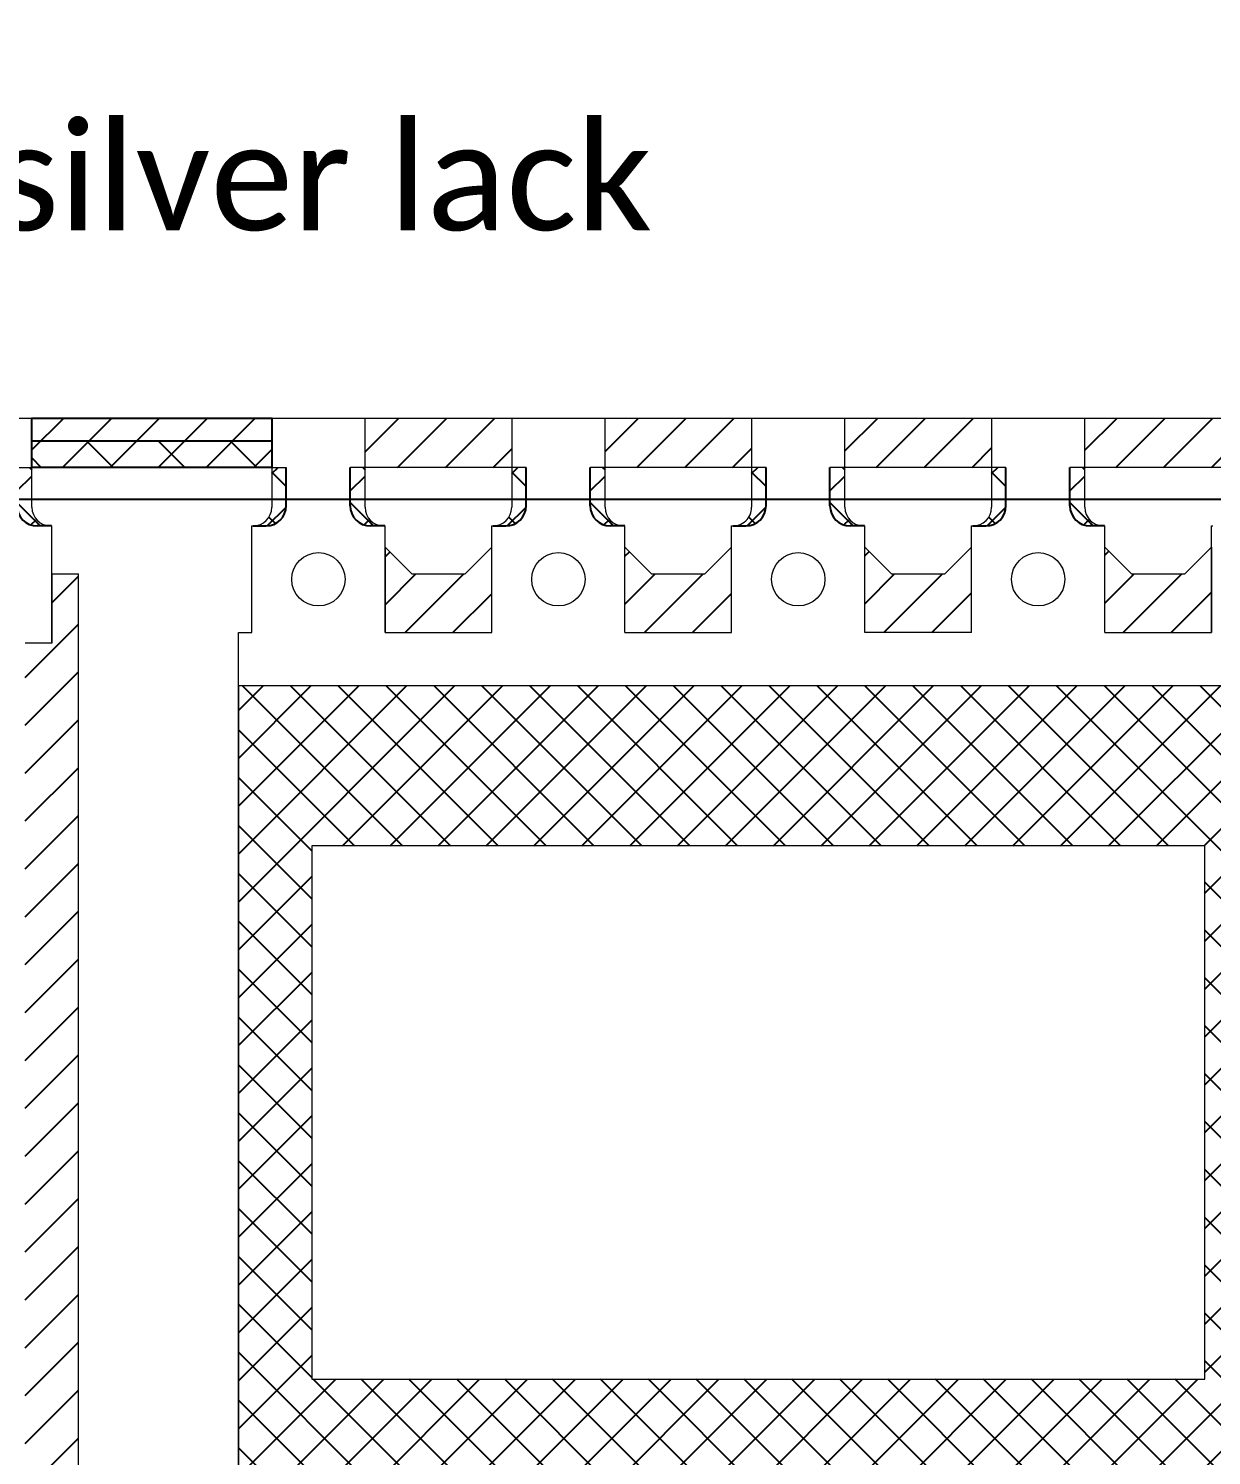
# Model space of a CAD drawing. Extents: x -4.2 to 13.4, y -4.2 to 26.3.
# Drawn here: x 11.636 to 12.745, y 23.797 to 25.135 of the extents above; entities that cross this region are included whole.
import ezdxf

# ---------------------------------------------------------------- set-up
doc = ezdxf.new("R2010")
doc.units = 0
doc.linetypes.add('SLD-Solid', pattern=[0])
doc.layers.add('AM_4', color=3, linetype='Continuous', lineweight=25)
doc.layers.add('LDF', color=7, linetype='SLD-Solid')
doc.layers.add('LF-LINE', color=1, linetype='Continuous')
doc.styles.get("Standard").update_dxf_attribs({"font": 'calibri.ttf'})
doc.dimstyles.new('副本 1 4', dxfattribs={"dimscale": 0.04, "dimtxt": 2.5, "dimasz": 2.5, "dimexe": 1.25, "dimexo": 0.625, "dimtad": 0, "dimdec": 3, "dimlfac": 2, "dimzin": 1, "dimtxsty": 'Standard', "dimcen": 2.5, "dimadec": 0, "dimazin": 0, "dimtfac": 1, "dimtdec": 3, "dimtmove": 0, "dimatfit": 3, "dimfxl": 1, "dimarcsym": 0})

# ---------------------------------------------------------------- blocks, each defined once
blk = doc.blocks.new('A$C153C7E87')
h = blk.add_hatch()
h.set_pattern_fill('ANSI31', color=256, scale=0.002, angle=-89.99999999999999)
h.set_pattern_definition([(315, (0.1790673601738888, -0.5493263256286838), (0.0044901280605346, 0.0044901280605346), [])])
h.paths.add_polyline_path([(0.1891826722986707, -0.562803757308771), (0.1891826722986707, -0.4965537573087744), (0.1799326722986052, -0.4965537573087744), (0.1799326722986052, -0.5428037573087324), (0.1739326722987187, -0.5428037573087324), (0.1739326722987187, -0.562803757308771)])
h.paths.add_polyline_path([(0.1891826722986707, -0.4790537573087619), (0.1891826722986707, -0.4515537573087301), (0.1799326722986052, -0.4515537573087301), (0.1799326722986905, -0.4790537573087619)])
h.paths.add_polyline_path([(0.1891826722986707, -0.4340537573087744), (0.1891826722986707, -0.406553757308771), (0.1799326722986052, -0.406553757308771), (0.1799326722986905, -0.4340537573087744)])
h.paths.add_polyline_path([(0.1891826722986707, -0.3890537573087869), (0.1891826722986707, -0.3615537573087835), (0.1799326722986052, -0.3615537573087835), (0.1799326722986052, -0.3890537573087442)])
h.paths.add_polyline_path([(0.1891826722986707, -0.344053757308771), (0.1891826722986707, -0.3165537573087391), (0.1799326722986905, -0.3165537573087391), (0.1799326722986905, -0.344053757308771)])
h.paths.add_polyline_path([(0.1891826722986707, -0.2990537573087124), (0.1891826722986707, -0.2540537573087391), (0.1799326722986052, -0.2540537573087391), (0.1799326722986052, -0.2990537573087124)])
h.paths.add_polyline_path([(0.1891826722986707, -0.2365537573087124), (0.1891826722986707, -0.2090537573087801), (0.1799326722986052, -0.2090537573087801), (0.1799326722986052, -0.2365537573087124)])
h.paths.add_polyline_path([(0.1891826722986707, -0.1915537573087391), (0.1891826722986707, -0.1640537573087215), (0.1799326722986905, -0.1640537573087215), (0.1799326722986905, -0.1915537573087391)])
h.paths.add_polyline_path([(0.1891826722986707, -0.1465537573087801), (0.1891826722986707, -0.1190537573087482), (0.1799326722986905, -0.1190537573087482), (0.1799326722986905, -0.1465537573087801)])
h.paths.add_polyline_path([(0.1891826722986707, -0.1015537573087215), (0.1891826722986707, -0.0740537573087323), (0.1799326722985768, -0.0740537573087323), (0.1799326722985768, -0.1015537573087215)])
h.paths.add_polyline_path([(0.1891826722986707, -0.0565537573087482), (0.1891826722986707, 0.0021962426912694), (0.1799326722986052, 0.0021962426912694), (0.1799326722986052, -0.0565537573087482)])
h.paths.add_polyline_path([(0.1589326722987039, 0.0231962426912418), (0.1589326722987039, 0.032446242691222), (0.1381826722987114, 0.032446242691222), (0.1381826722987114, 0.0231962426912702)])
h.paths.add_polyline_path([(0.1206826722986705, 0.0231962426912418), (0.1206826722986705, 0.032446242691222), (0.0931826722987239, 0.032446242691222), (0.0931826722986671, 0.0231962426912418)])
h.paths.add_polyline_path([(0.0756826722987398, 0.0231962426912418), (0.0756826722987114, 0.032446242691222), (0.0481826722986796, 0.032446242691222), (0.0481826722986796, 0.0231962426913555)])
h.paths.add_polyline_path([(0.0306826722986386, 0.0231962426912418), (0.0306826722986386, 0.0324462426912504), (0.0031826722987205, 0.0324462426912646), (0.0031826722987205, 0.0231962426912418)])
h.paths.add_polyline_path([(-0.0143173277013205, 0.0231962426912418), (-0.0143173277013205, 0.032446242691222), (-0.0418173277013523, 0.032446242691222), (-0.0418173277013523, 0.0231962426912418)])
h.paths.add_polyline_path([(-0.0593173277012795, 0.0231962426912418), (-0.0593173277012795, 0.0324462426912646), (-0.0868173277013114, 0.0324462426912646), (-0.0868173277013114, 0.0231962426912418)])
h.paths.add_polyline_path([(-0.1043173277013523, 0.0231962426912418), (-0.1043173277013523, 0.0324462426912646), (-0.1318173277013841, 0.0324462426912646), (-0.1318173277013841, 0.0231962426912418)])
h.paths.add_polyline_path([(-0.1493173277013113, 0.0231962426912418), (-0.1493173277013113, 0.0324462426912646), (-0.1768173277013432, 0.0324462426912646), (-0.1768173277013432, 0.0231962426912418)])
h.paths.add_polyline_path([(-0.1943173277013841, 0.0231962426912276), (-0.1943173277013841, 0.0324462426912646), (-0.2218173277013022, 0.0324462426912646), (-0.2218173277013022, 0.0231962426912418)])
h.paths.add_polyline_path([(-0.2393173277013432, 0.0231962426912418), (-0.2393173277013432, 0.0324462426912646), (-0.266817327701375, 0.0324462426912646), (-0.266817327701375, 0.0231962426912418)])
h.paths.add_polyline_path([(-0.2843173277013022, 0.0231962426912418), (-0.2843173277013022, 0.0324462426912646), (-0.311067327701295, 0.0324462426912646), (-0.311067327701295, 0.0231962426912418)])
h.paths.add_polyline_path([(-0.2873173277013166, -0.5980537573087616), (-0.2873173277013166, -0.5888037573087246), (-0.3110673277013802, -0.5888037573087246), (-0.3110673277013802, -0.5980537573087616)])
h.paths.add_polyline_path([(-0.2423173277012722, -0.5980537573087616), (-0.2423173277012722, -0.5888037573087246), (-0.2698173277013041, -0.5888037573087246), (-0.2698173277013041, -0.5980537573087616)])
h.paths.add_polyline_path([(-0.1973173277013984, -0.5980537573087616), (-0.1973173277013984, -0.5888037573087246), (-0.2248173277013166, -0.5888037573087246), (-0.2248173277013166, -0.5980537573087616)])
h.paths.add_polyline_path([(-0.1523173277013257, -0.5980537573087616), (-0.1523173277013257, -0.5888037573087246), (-0.1798173277012722, -0.5888037573087246), (-0.1798173277012722, -0.5980537573087616)])
h.paths.add_polyline_path([(-0.1073173277012813, -0.5980537573087616), (-0.1073173277012813, -0.5888037573087246), (-0.1348173277013984, -0.5888037573087246), (-0.1348173277013984, -0.5980537573087616)])
h.paths.add_polyline_path([(-0.0623173277013223, -0.5980537573087616), (-0.0623173277013223, -0.5888037573087246), (-0.0898173277013257, -0.5888037573087246), (-0.0898173277013257, -0.5980537573087616)])
h.paths.add_polyline_path([(-0.0173173277013348, -0.5980537573087616), (-0.0173173277013348, -0.5888037573087246), (-0.0448173277012813, -0.5888037573087246), (-0.0448173277012813, -0.5980537573087616)])
h.paths.add_polyline_path([(0.0276826722987096, -0.5980537573087616), (0.0276826722987096, -0.5888037573087246), (0.0001826722986777, -0.5888037573087246), (0.0001826722986777, -0.5980537573087616)])
h.paths.add_polyline_path([(0.0726826722986687, -0.5980537573087616), (0.0726826722986687, -0.5888037573087246), (0.0451826722986653, -0.5888037573087246), (0.0451826722986653, -0.5980537573087616)])
h.paths.add_polyline_path([(0.1176826722986561, -0.5980537573087616), (0.1176826722986561, -0.5888037573087246), (0.0901826722987096, -0.5888037573087246), (0.0901826722987096, -0.5980537573087616)])
h.paths.add_polyline_path([(0.158932672298647, -0.5980537573087616), (0.158932672298647, -0.5888037573087246), (0.1351826722986686, -0.5888037573087246), (0.1351826722986686, -0.5980537573087616)])
h = blk.add_hatch()
h.set_pattern_fill('ANSI31', scale=0.002, angle=-89.99999999999999, style=0)
h.set_pattern_definition([(315, (-9.371932650786619, 7.568336213357582), (0.0044901280605346, 0.0044901280605346), [])])
h.paths.add_polyline_path([(0.0119326722986841, -0.0228037573088074), (0.0119326722986841, 0.0021962426911699), (0.0069326722986887, 0.0071962426911654), (0.0069326722986887, -0.0178037573086982, -0.4142135623736279), (0.0019326722986932, -0.0228037573086937)], flags=17)
h.paths.add_polyline_path([(-0.0330673277013602, -0.0228037573086937), (-0.033067327701275, 0.0021962426912836), (-0.0380673277012704, 0.0071962426913501), (-0.0380673277012704, -0.0178037573086272, -0.4142135623730951), (-0.0430673277013511, -0.0228037573086937)])
h.paths.add_polyline_path([(-0.0780673277013477, -0.0228037573086937), (-0.0780673277013477, 0.0021962426912836), (-0.0830673277013148, 0.0071962426913501), (-0.0830673277013148, -0.0178037573086272, -0.4142135623730951), (-0.0880673277013386, -0.0228037573086937)])
h.paths.add_polyline_path([(-0.1230673277013068, -0.0228037573086937), (-0.1230673277013068, 0.0021962426913547), (-0.1280673277013875, 0.0071962426913501), (-0.1280673277013022, -0.0178037573086272, -0.4142135623730951), (-0.1330673277012977, -0.0228037573086937)])
h.paths.add_polyline_path([(-0.1680673277013511, -0.0228037573086937), (-0.1680673277013795, 0.0021962426913547), (-0.1730673277012613, 0.0071962426913501), (-0.1730673277012613, -0.0178037573086272, -0.4142135623730951), (-0.1780673277012568, -0.0228037573086937)])
h.paths.add_polyline_path([(-0.2130673277013386, -0.0228037573086937), (-0.2130673277013386, 0.0021962426912836), (-0.2180673277012204, 0.0071962426913501), (-0.2180673277012488, -0.0178037573086272, -0.4142135623730951), (-0.2230673277013295, -0.0228037573086937)])
h.paths.add_polyline_path([(-0.2580673277012977, -0.0228037573086937), (-0.2580673277012977, 0.0021962426912836), (-0.2630673277012931, 0.0071962426913501), (-0.2630673277012931, -0.0178037573086272, -0.4142135623730951), (-0.2680673277012886, -0.0228037573086937)])
h.paths.add_polyline_path([(-0.2830673277012749, -0.0228037573086937, -0.4142135623730951), (-0.2880673277012704, -0.0178037573086272), (-0.2880673277012704, 0.0071962426913501), (-0.2930673277013511, 0.0021962426912836), (-0.2930673277013511, -0.0228037573086937)])
h.paths.add_polyline_path([(-0.2860673277013177, -0.0478037573087136), (-0.2860673277013177, -0.0378037573087227), (-0.3110673277013802, -0.0378037573087227), (-0.3160673277012904, -0.0428037573086755), (-0.2910673277013984, -0.0428037573087181, -0.4142135623730951)])
h.paths.add_polyline_path([(-0.2860673277013177, -0.0728037573086908), (-0.2860673277013177, -0.0628037573086999, -0.4142135623730939), (-0.2910673277013984, -0.0678037573086954), (-0.3160673277012904, -0.0678037573086954), (-0.3110673277013802, -0.0728037573086908)])
h.paths.add_polyline_path([(-0.2910673277013984, -0.1328037573087073, -0.4142135623730951), (-0.2860673277013177, -0.1378037573087028), (-0.2860673277013177, -0.1278037573087118), (-0.3110673277013802, -0.1278037573087118), (-0.3160673277012904, -0.1328037573087073)])
h.paths.add_polyline_path([(-0.2860673277013177, -0.1628037573087226), (-0.2860673277013177, -0.1528037573087317, -0.4142135623730939), (-0.2910673277013984, -0.1578037573087272), (-0.3160673277012904, -0.1578037573086846), (-0.3110673277013802, -0.1628037573087226)])
h.paths.add_polyline_path([(-0.2860673277013177, -0.2078037573086817), (-0.2860673277013177, -0.1978037573086908, -0.4142135623730951), (-0.2910673277013984, -0.2028037573086863), (-0.3160673277012904, -0.2028037573086863), (-0.3110673277013802, -0.2078037573086817)])
h.paths.add_polyline_path([(-0.2910673277013984, -0.2678037573086982, -0.4142135623730951), (-0.2860673277013177, -0.2728037573086937), (-0.2860673277013177, -0.2628037573087028), (-0.3110673277013802, -0.2628037573087028), (-0.3160673277012904, -0.2678037573086982)])
h.paths.add_polyline_path([(-0.2510673277012358, -0.3378037573086772), (-0.2510673277012358, -0.3228037573086908), (-0.2510673277012358, -0.2928037573086755), (-0.2610673277013404, -0.2928037573086755), (-0.2610673277013404, -0.3003037573087255), (-0.2860673277013177, -0.3003037573087255), (-0.2860673277013177, -0.2878037573087226, -0.4142135623730951), (-0.2910673277013984, -0.2928037573087181), (-0.3170673277012668, -0.2928037573086755), (-0.3120673277013566, -0.2978037573087135), (-0.3120673277013566, -0.3078037573087045), (-0.3170673277012668, -0.3128037573086999), (-0.3210673277013711, -0.3128037573086999), (-0.3210673277012859, -0.3130537573087508, -0.4142135623730366), (-0.3245673277013168, -0.3165537573086681), (-0.3260673277012813, -0.3165537573086681), (-0.3260673277012813, -0.334053757308709), (-0.3245673277013168, -0.334053757308709, -0.4142135623730942), (-0.3210673277012859, -0.3375537573086262), (-0.3210673277013711, -0.3378037573086772)])
h.paths.add_polyline_path([(-0.1810673277012995, -0.3478037573086681), (-0.1810673277012995, -0.3003037573087255), (-0.206067327701362, -0.3003037573087255), (-0.206067327701362, -0.3228037573086908), (-0.2285673277013984, -0.3228037573086908), (-0.2285673277013984, -0.3478037573086681)])
h.paths.add_polyline_path([(0.1389326722986652, -0.5428037573087892), (0.1389326722986652, -0.5728037573087619), (0.1489326722986561, -0.562803757308771), (0.1739326722987187, -0.562803757308771), (0.1739326722987187, -0.5428037573087892), (0.1489326722986561, -0.5428037573087892), (0.1489326722986561, -0.525303757308862, 0.414213562373049), (0.1389326722986652, -0.5153037573088711), (-0.2910673277013984, -0.5153037573086863, 0.4142135623731419), (-0.3010673277013893, -0.5253037573086772), (-0.3010673277013041, -0.5428037573086755), (-0.3260673277012813, -0.5428037573086755), (-0.3260673277012813, -0.5628037573087), (-0.3010673277013041, -0.5628037573087), (-0.2910673277013984, -0.5728037573086909), (-0.2910673277013984, -0.5428037573086755)])
h.paths.add_polyline_path([(-0.2510673277012358, -0.5688037573086718), (-0.2460673277013257, -0.5738037573087383), (-0.2460673277013257, -0.5578037573087045), (-0.2660673277013359, -0.5578037573087045), (-0.2660673277013359, -0.5738037573087383), (-0.2610673277013404, -0.5688037573086718)])
h.paths.add_polyline_path([(-0.206067327701362, -0.5688037573086718), (-0.2010673277012813, -0.5738037573087383), (-0.2010673277012813, -0.5578037573087045), (-0.2210673277012631, -0.5578037573087045), (-0.2210673277012631, -0.5738037573087383), (-0.2160673277013529, -0.5688037573086718)])
h.paths.add_polyline_path([(-0.1610673277013177, -0.5688037573088565), (-0.1560673277013223, -0.5738037573087383), (-0.1560673277013223, -0.5578037573087045), (-0.1760673277013041, -0.5578037573087045), (-0.1760673277013041, -0.5738037573087383), (-0.1710673277013086, -0.5688037573088565)])
h.paths.add_polyline_path([(-0.1160673277013586, -0.5688037573088565), (-0.1110673277013348, -0.5738037573087383), (-0.1110673277013348, -0.5578037573087045), (-0.1310673277013166, -0.5578037573087045), (-0.1310673277013166, -0.5738037573087383), (-0.1260673277012358, -0.5688037573088565)])
h.paths.add_polyline_path([(-0.0710673277013712, -0.5688037573088565), (-0.0660673277012904, -0.5738037573087383), (-0.0660673277012904, -0.5578037573087045), (-0.0860673277012723, -0.5578037573087045), (-0.0860673277012723, -0.5738037573087383), (-0.0810673277013621, -0.5688037573088565)])
h.paths.add_polyline_path([(-0.0260673277012984, -0.5688037573088565), (-0.0210673277013314, -0.5738037573087383), (-0.0210673277013314, -0.5578037573087045), (-0.0410673277013984, -0.5578037573087045), (-0.0410673277013984, -0.5738037573087383), (-0.0360673277013177, -0.5688037573088565)])
h.paths.add_polyline_path([(0.018932672298746, -0.5688037573088565), (0.0239326722986562, -0.5738037573087383), (0.0239326722986562, -0.5578037573087045), (0.0039326722986743, -0.5578037573087045), (0.0039326722986743, -0.5738037573087383), (0.0089326722986414, -0.5688037573088565)])
h.paths.add_polyline_path([(0.0639326722986198, -0.5688037573088565), (0.0689326722987005, -0.5738037573087383), (0.0689326722987005, -0.5578037573087045), (0.0489326722987187, -0.5578037573087045), (0.0489326722987187, -0.5738037573087383), (0.0539326722986289, -0.5688037573088565)])
h.paths.add_polyline_path([(0.1089326722986641, -0.5688037573088565), (0.1139326722986595, -0.5738037573087383), (0.1139326722986595, -0.5578037573087045), (0.0939326722986778, -0.5578037573087045), (0.0939326722986778, -0.5738037573087383), (0.0989326722987016, -0.5688037573088565)])
h.paths.add_polyline_path([(0.1649326722987041, -0.4753037573087227), (0.1599326722986234, -0.4703037573087983), (0.1599326722986234, -0.4603037573088074), (0.1649326722987041, -0.4553037573087409), (0.1489326722986561, -0.4553037573087409), (0.1489326722986561, -0.4753037573087227)])
h.paths.add_polyline_path([(0.1649326722987041, -0.4303037573088347), (0.1599326722986234, -0.4253037573087255), (0.1599326722986234, -0.4153037573087346), (0.1649326722987041, -0.4103037573088529), (0.1489326722986561, -0.4103037573088529), (0.1489326722986561, -0.4303037573088347)])
h.paths.add_polyline_path([(0.1649326722987041, -0.3853037573088755), (0.1599326722986234, -0.3803037573087664), (0.1599326722986234, -0.3703037573087755), (0.1649326722987041, -0.3653037573088937), (0.1489326722986561, -0.3653037573088937), (0.1489326722986561, -0.3853037573088755)])
h.paths.add_polyline_path([(0.1649326722987041, -0.3403037573088028), (0.1599326722986234, -0.3353037573088073), (0.1599326722986234, -0.3253037573088164), (0.1649326722987041, -0.320303757308821), (0.1489326722986561, -0.320303757308821), (0.1489326722986561, -0.3403037573088028)])
h.paths.add_polyline_path([(0.146932672298675, -0.0578037573087755), (0.146932672298675, -0.0528037573088938), (0.146932672298675, 0.0021962426911699), (0.1422735923293885, 0.0068553226604848), (0.1419326722986796, 0.0065144026296906), (0.1419326722986796, -0.0178037573087551, -0.4142135623730951), (0.1369326722986841, -0.0228037573088074), (0.1219326722986125, -0.0228037573088074, -0.4142135623730951), (0.1169326722985886, -0.0178037573087551), (0.1169326722987023, 0.0071962426911654), (0.1119326722987068, 0.0021962426911699), (0.1119326722987068, -0.0628037573088847), (0.0119326722986841, -0.062803757308771), (0.0119326722986841, -0.0478037573087136), (-0.0410673277013984, -0.0478037573087136, 0.4142135623730951), (-0.0460673277014223, -0.052803757308709), (-0.0460673277013086, -0.0703037573087499, 0.4142135623715727), (-0.0385673277013439, -0.0778037573086863), (-0.0360673277013177, -0.0778037573086863), (-0.0360673277013177, -0.0578037573087045), (0.0069326722986887, -0.0578037573087045), (0.0069326722986887, -0.0678037573086954), (0.1169326722987023, -0.0678037573087664), (0.1169326722987023, -0.0578037573087755)])
h.paths.add_polyline_path([(0.1649326722987041, -0.0978037573088528), (0.1599326722986234, -0.0928037573088574), (0.1599326722986234, -0.0828037573088665), (0.1649326722987041, -0.077803757308871), (0.1489326722986561, -0.077803757308871), (0.1489326722986561, -0.0978037573088528)])
h.paths.add_polyline_path([(0.1649326722987041, -0.1428037573088119), (0.1599326722986234, -0.1378037573088164), (0.1599326722986234, -0.1278037573088255), (0.1649326722987041, -0.1228037573088301), (0.1489326722986561, -0.1228037573088301), (0.1489326722986561, -0.1428037573088119)])
h.paths.add_polyline_path([(0.1649326722987041, -0.1878037573088846), (0.1599326722986234, -0.1828037573087755), (0.1599326722986234, -0.1728037573087846), (0.1649326722987041, -0.1678037573087892), (0.1489326722986561, -0.1678037573087892), (0.1489326722986561, -0.1878037573088846)])
h.paths.add_polyline_path([(0.1649326722987041, -0.2328037573088437), (0.1599326722986234, -0.2278037573088483), (0.1599326722986234, -0.2178037573088574), (0.1649326722987041, -0.2128037573088619), (0.1489326722986561, -0.2128037573088619), (0.1489326722986561, -0.2328037573088437)])
h.paths.add_polyline_path([(0.1599326722986234, -0.2628037573088164), (0.1599326722986234, -0.257803757308821), (0.146932672298675, -0.257803757308821), (0.146932672298675, -0.2528037573088255), (-0.0360673277013177, -0.2528037573088255), (-0.0360673277013177, -0.0928037573086727), (-0.0385673277013439, -0.0928037573086727, 0.4142135623730951), (-0.0460673277013086, -0.1003037573087226), (-0.0460673277014223, -0.2578037573087073, 0.4142135623730951), (-0.0410673277013984, -0.2628037573087028)])
h.paths.add_polyline_path([(-0.2610673277013404, -0.2478037573087164), (-0.2610673277012268, -0.2628037573087028), (-0.1660673277013984, -0.2628037573087028), (-0.1660673277013984, -0.2928037573086755), (-0.0760673277012813, -0.2928037573087891), (-0.0760673277012813, -0.269493354929196), (-0.0760673277012813, -0.2628037573088164), (-0.0660673277012904, -0.2628037573088164), (-0.0660673277012904, -0.0478037573087136), (-0.2610673277013404, -0.0478037573087136), (-0.2610673277013404, -0.0878037573086772), (-0.2910673277013984, -0.0878037573086772, -0.4142135623730951), (-0.2860673277013177, -0.0928037573086727), (-0.2860673277013177, -0.107803757308659, -0.4142135623739849), (-0.2910673277013984, -0.1128037573086544), (-0.2610673277013404, -0.1128037573087255), (-0.2610673277013404, -0.2228037573086681), (-0.2910673277013984, -0.2228037573087391, -0.4142135623730951), (-0.2860673277013177, -0.2278037573087346), (-0.2860673277013177, -0.2428037573086499, -0.4142135623739831), (-0.2910673277013984, -0.2478037573086453)])
h.paths.add_polyline_path([(-0.2510673277012358, -0.0828037573086817), (-0.2260673277013439, -0.0578037573087045), (-0.0760673277012813, -0.0578037573087045), (-0.0760673277012813, -0.2528037573088255), (-0.2510673277012358, -0.2528037573087118)], flags=16)
edge = h.paths.add_edge_path()
edge.add_line((0.0719326722987432, 0.0081962426911417), (0.0519326722987614, 0.0081962426911417))
edge.add_line((0.0519326722987614, 0.0081962426911417), (0.0519326722987614, -0.0178037573088346))
edge.add_arc((0.0469326722986523, -0.0178037573088119), 0.0050000000000637, -90, -5.210836206970271e-10, ccw=False)
edge.add_line((0.0469326722986523, -0.0228037573088074), (0.0319326722986887, -0.0228037573088074))
edge.add_arc((0.0319326722986944, -0.0178037573088119), 0.0050000000000182, -179.99999999973943, -90, ccw=False)
edge.add_line((0.0269326722986705, -0.0178037573088119), (0.0269326722986705, -0.0378037573088165))
edge.add_line((0.0269326722986705, -0.0378037573087937), (0.0269326722986705, -0.0478037573087846))
edge.add_line((0.0269326722986705, -0.0478037573087846), (0.0969326722986978, -0.0478037573087846))
edge.add_line((0.0969326722987205, -0.0478037573087846), (0.0969326722987205, -0.0178037573087892))
edge.add_arc((0.0919326722987251, -0.0178037573088119), 0.0049999999999727, -90, 0, ccw=False)
edge.add_line((0.0919326722987251, -0.0228037573088074), (0.076932672298716, -0.0228037573088074))
edge.add_arc((0.0769326722987387, -0.0178037573088119), 0.0050000000000182, -179.99999999973943, -90, ccw=False)
edge.add_line((0.0719326722987432, -0.0178037573088119), (0.0719326722987432, 0.0081962426911645))
h = blk.add_hatch()
h.set_pattern_fill('NET', color=3, scale=0.002, angle=-44.99999999999999)
h.set_pattern_definition([(315, (-0.2035350340910611, 1.676418488909931), (0.0044901280605346, 0.0044901280605346), []), (45, (-0.2035350340910611, 1.676418488909931), (-0.0044901280605346, 0.0044901280605346), [])])
edge = h.paths.add_edge_path()
edge.add_line((-0.0360673277013177, -0.0778037573086863), (-0.0360673277013177, -0.0928037573086954))
edge.add_line((-0.0360673277013177, -0.0928037573086727), (0.0964326722986642, -0.0928037573086727))
edge.add_arc((0.0964326722986471, -0.0853037573088074), 0.0075000000000017, 270, 360)
edge.add_arc((0.0964326722986471, -0.0853037573088074), 0.0074999999999989, -1.27e-14, 89.99999999999999)
edge.add_line((0.0964326722986471, -0.077803757308871), (-0.0360673277013348, -0.077803757308871))
edge = h.paths.add_edge_path()
edge.add_arc((0.158932672298647, -0.0653037573088256), 0.0050000000000011, -1.27e-14, 360)
edge = h.paths.add_edge_path()
edge.add_arc((0.158932672298647, -0.1103037573087846), 0.0050000000000011, -1.27e-14, 360)
edge = h.paths.add_edge_path()
edge.add_arc((0.158932672298647, -0.1553037573088574), 0.0050000000000011, -1.27e-14, 360)
edge = h.paths.add_edge_path()
edge.add_arc((0.158932672298647, -0.2003037573088164), 0.0050000000000011, -1.27e-14, 360)
edge = h.paths.add_edge_path()
edge.add_arc((0.158932672298647, -0.2453037573087755), 0.0050000000000011, -1.27e-14, 360)
edge = h.paths.add_edge_path()
edge.add_arc((0.158932672298647, -0.3078037573087755), 0.0050000000000011, -1.27e-14, 360)
edge = h.paths.add_edge_path()
edge.add_arc((0.158932672298647, -0.3528037573088483), 0.0050000000000011, -1.27e-14, 360)
edge = h.paths.add_edge_path()
edge.add_arc((0.158932672298647, -0.3978037573088073), 0.0050000000000011, -1.27e-14, 360)
edge = h.paths.add_edge_path()
edge.add_arc((0.158932672298647, -0.4428037573088801), 0.0050000000000011, -1.27e-14, 360)
edge = h.paths.add_edge_path()
edge.add_arc((0.158932672298647, -0.4878037573087255), 0.0050000000000011, -1.27e-14, 360)
h.paths.add_polyline_path([(0.1389326722986652, -0.4953037573087045), (0.1389326722986652, -0.2928037573087891), (-0.0760673277012813, -0.2928037573087891), (-0.0760673277012813, -0.3028037573087801), (-0.0760673277012813, -0.3165537573088528), (-0.0610673277013802, -0.3165537573088528), (-0.0610673277013802, -0.3065537573088619), (-0.0210673277013314, -0.3065537573088619), (-0.0210673277013314, -0.4740537573086954), (-0.1210673277013257, -0.4740537573086954), (-0.1210673277013257, -0.3165537573086681), (-0.0760673277012813, -0.3165537573088528), (-0.0760673277012813, -0.3028037573087801), (-0.1660673277013984, -0.302803757308709), (-0.1660673277013984, -0.3628037573087255), (-0.2910673277013984, -0.3628037573087255), (-0.2910673277013984, -0.4953037573087045)])
h.paths.add_polyline_path([(0.0089326722986414, -0.4740537573086954), (0.0089326722986414, -0.3065537573088619), (0.1089326722986641, -0.3065537573088619), (0.1089326722986641, -0.4740537573086954)], flags=16)
h.paths.add_polyline_path([(-0.1510673277012984, -0.4740537573086954), (-0.2510673277012358, -0.4740537573086954), (-0.2510673277012358, -0.3740537573086726), (-0.1510673277012984, -0.3740537573086726)], flags=16)
h.paths.add_polyline_path([(-0.2285673277013984, -0.3003037573087255), (-0.206067327701362, -0.3003037573087255), (-0.206067327701362, -0.2928037573086755), (-0.2435673277012995, -0.2928037573086755), (-0.2435673277012995, -0.3228037573086908), (-0.2285673277013984, -0.3228037573086908)], flags=17)
edge = h.paths.add_edge_path()
edge.add_arc((-0.3120673277013566, -0.3878037573087027), 0.0049999999999983, -1.27e-14, 360)
edge = h.paths.add_edge_path()
edge.add_arc((-0.3120673277013566, -0.4328037573087045), 0.0049999999999983, -1.27e-14, 360)
edge = h.paths.add_edge_path()
edge.add_arc((-0.3120673277013566, -0.4778037573087346), 0.0050000000000011, -1.27e-14, 360)
at = {"linetype": 'ByBlock', "ltscale": 10}
h = blk.add_hatch(dxfattribs=at)
h.set_pattern_fill('ANSI37', color=3, scale=0.002, angle=-89.99999999999999, style=0)
h.set_pattern_definition([(315, (-9.097008761993806, 5.911036556162741), (0.0044901280605346, 0.0044901280605346), []), (45, (-9.097008761993806, 5.911036556162741), (-0.0044901280605346, 0.0044901280605346), [])])
h.paths.add_polyline_path([(0.1799326722986052, -0.2392537573089299), (0.1799326722986052, -0.2365537573087124), (0.1739326722987187, -0.2365537573087124), (0.1739326722987187, -0.2392537573089299)])
h.paths.add_polyline_path([(0.1739326722987187, -0.2392537573089299), (0.1739326722987187, -0.2365537573087124), (0.1724326722986689, -0.2365537573086982, -0.4135710895113388), (0.1689326807228326, -0.2330614364345394), (0.1689326807226905, -0.2354537573089743, 0.4142135623730951), (0.1727326807227598, -0.2392537573089442)])
h.paths.add_polyline_path([(0.1739326722987187, -0.2540537573087107), (0.1739326722987187, -0.2512537573087599), (0.1727326807227598, -0.2512537573087599, 0.4142135623730944), (0.1689326807226905, -0.2550537573087723), (0.1689326807228326, -0.2575614364301231, -0.4148563268700861), (0.1724326722986689, -0.2540537573087391)])
h.paths.add_polyline_path([(0.1799326722985768, -0.2540537573087107), (0.1799326722985768, -0.2512537573087599), (0.1739326722987187, -0.2512537573087599), (0.1739326722987187, -0.2540537573087107)])
h = blk.add_hatch(dxfattribs=at)
h.set_pattern_fill('ANSI37', color=3, scale=0.002, angle=-89.99999999999999, style=0)
h.set_pattern_definition([(315, (-9.097008761993806, 5.848536556162741), (0.0044901280605346, 0.0044901280605346), []), (45, (-9.097008761993806, 5.848536556162741), (-0.0044901280605346, 0.0044901280605346), [])])
h.paths.add_polyline_path([(0.1799326722986052, -0.3017537573089299), (0.1799326722986052, -0.2990537573087124), (0.1739326722987187, -0.2990537573087124), (0.1739326722987187, -0.3017537573089299)])
h.paths.add_polyline_path([(0.1739326722987187, -0.3017537573089299), (0.1739326722987187, -0.2990537573087124), (0.1724326722986689, -0.2990537573086982, -0.4135710895113388), (0.1689326807228326, -0.2955614364345393), (0.1689326807226905, -0.2979537573089743, 0.4142135623730951), (0.1727326807227598, -0.3017537573089442)])
h.paths.add_polyline_path([(0.1739326722987187, -0.3165537573087107), (0.1739326722987187, -0.3137537573087599), (0.1727326807227598, -0.3137537573087599, 0.4142135623730944), (0.1689326807226905, -0.3175537573087723), (0.1689326807228326, -0.3200614364301231, -0.4148563268700861), (0.1724326722986689, -0.3165537573087391)])
h.paths.add_polyline_path([(0.1799326722985768, -0.3165537573087107), (0.1799326722985768, -0.3137537573087599), (0.1739326722987187, -0.3137537573087599), (0.1739326722987187, -0.3165537573087107)])
h = blk.add_hatch(dxfattribs=at)
h.set_pattern_fill('ANSI37', color=3, scale=0.002, angle=-89.99999999999999, style=0)
h.set_pattern_definition([(315, (-9.097008761993806, 5.803536556162711), (0.0044901280605346, 0.0044901280605346), []), (45, (-9.097008761993806, 5.803536556162711), (-0.0044901280605346, 0.0044901280605346), [])])
h.paths.add_polyline_path([(0.1799326722986052, -0.3467537573089459), (0.1799326722986052, -0.344053757308771), (0.1739326722987187, -0.344053757308771), (0.1739326722987187, -0.3467537573089459)])
h.paths.add_polyline_path([(0.1739326722987187, -0.3467537573089459), (0.1739326722987187, -0.344053757308771), (0.1724326722986689, -0.3440537573087425, -0.4135710895113388), (0.1689326807228326, -0.3405614364345553), (0.1689326807226905, -0.3429537573089902, 0.4142135623730951), (0.1727326807227598, -0.3467537573090027)])
h.paths.add_polyline_path([(0.1739326722987187, -0.3615537573087124), (0.1739326722987187, -0.3587537573088042), (0.1727326807227598, -0.3587537573088042, 0.4142135623730944), (0.1689326807226905, -0.3625537573087882), (0.1689326807228326, -0.3650614364301248, -0.4148563268700861), (0.1724326722986689, -0.361553757308755)])
h.paths.add_polyline_path([(0.1799326722985768, -0.3615537573087124), (0.1799326722985768, -0.3587537573088042), (0.1739326722987187, -0.3587537573088042), (0.1739326722987187, -0.3615537573087124)])
h = blk.add_hatch(dxfattribs=at)
h.set_pattern_fill('ANSI37', color=3, scale=0.002, angle=-89.99999999999999, style=0)
h.set_pattern_definition([(315, (-9.097008761995454, 5.758536556162695), (0.0044901280605346, 0.0044901280605346), []), (45, (-9.097008761995454, 5.758536556162695), (-0.0044901280605346, 0.0044901280605346), [])])
h.paths.add_polyline_path([(0.1799326722969852, -0.3917537573089618), (0.1799326722969852, -0.3890537573087869), (0.173932672297127, -0.3890537573087869), (0.173932672297127, -0.3917537573089618)])
h.paths.add_polyline_path([(0.173932672297127, -0.3917537573089618), (0.173932672297127, -0.3890537573087869), (0.1724326722970488, -0.3890537573087442, -0.4135710895113388), (0.1689326807212126, -0.3855614364345996), (0.1689326807210989, -0.3879537573090061, 0.4142135623730951), (0.1727326807210545, -0.3917537573090186)])
h.paths.add_polyline_path([(0.173932672297127, -0.406553757308771), (0.173932672297127, -0.403753757308806), (0.1727326807210545, -0.403753757308806, 0.4142135623730944), (0.1689326807210989, -0.4075537573088326), (0.1689326807212126, -0.4100614364301834, -0.4148563268700861), (0.1724326722970488, -0.406553757308771)])
h.paths.add_polyline_path([(0.1799326722969852, -0.406553757308771), (0.1799326722969852, -0.403753757308806), (0.173932672297127, -0.403753757308806), (0.173932672297127, -0.406553757308771)])
h = blk.add_hatch(dxfattribs=at)
h.set_pattern_fill('ANSI37', color=3, scale=0.002, angle=-89.99999999999999, style=0)
h.set_pattern_definition([(315, (-9.097008761993806, 5.713536556162708), (0.0044901280605346, 0.0044901280605346), []), (45, (-9.097008761993806, 5.713536556162708), (-0.0044901280605346, 0.0044901280605346), [])])
h.paths.add_polyline_path([(0.1799326722986052, -0.4367537573089351), (0.1799326722986052, -0.4340537573087744), (0.1739326722987187, -0.4340537573087744), (0.1739326722987187, -0.4367537573089351)])
h.paths.add_polyline_path([(0.1739326722987187, -0.4367537573089351), (0.1739326722987187, -0.4340537573087744), (0.1724326722986689, -0.4340537573087318, -0.4135710895113388), (0.1689326807228326, -0.4305614364345871), (0.1689326807226905, -0.4329537573089795, 0.4142135623730951), (0.1727326807227598, -0.4367537573090062)])
h.paths.add_polyline_path([(0.1739326722987187, -0.4515537573087301), (0.1739326722987187, -0.4487537573088077), (0.1727326807227598, -0.4487537573088077, 0.4142135623730944), (0.1689326807226905, -0.4525537573088201), (0.1689326807228326, -0.4550614364301424, -0.4148563268700861), (0.1724326722986689, -0.4515537573087443)])
h.paths.add_polyline_path([(0.1799326722985768, -0.4515537573087301), (0.1799326722985768, -0.4487537573088077), (0.1739326722987187, -0.4487537573088077), (0.1739326722987187, -0.4515537573087301)])
at = {"color": 6, "linetype": 'SLD-Solid'}
for p in [(0.1739326722987187, 0.0171962426911563), (0.1739326722987187, 0.0171962426911563), (0.1739326722987187, 0.01719624269127), (0.1739326722987187, 0.01719624269127)]:
    blk.add_line(p, (0.1739326722987187, -0.5828037573087528), dxfattribs=at)
blk.add_lwpolyline([(0.1799326722986052, -0.2540537573087391), (0.1891826722986707, -0.2540537573087391), (0.1891826722986707, -0.2990537573087124), (0.1799326722986052, -0.2990537573087124)], close=True)
at = {"layer": 'AM_4', "color": 1, "linetype": 'ByBlock'}
for p, q in [((0.1727326807227598, -0.3137537573087599), (0.1799326722986052, -0.3137537573087599)), ((0.1727326807227598, -0.3587537573088042), (0.1799326722986052, -0.3587537573088042)), ((0.1727326807210545, -0.403753757308806), (0.1799326722969852, -0.403753757308806)), ((0.1727326807227598, -0.4487537573088077), (0.1799326722986052, -0.4487537573088077))]:
    blk.add_line(p, q, dxfattribs=at)
at = {"layer": 'LDF', "linetype": 'SLD-Solid', "lineweight": 15}
for p, q in [((0.1891826722986707, 0.032446242691222), (0.1891826722986707, -0.5980537573087616)), ((0.1739326722987187, -0.2365537573088119), (0.1739326722987187, -0.2540537573088528)), ((0.1739326722987187, -0.2365537573087124), (0.1739326722987187, -0.2540537573087391)), ((0.1799326722986052, -0.2512537573087599), (0.1799326722985768, -0.3017537573089015)), ((0.146932672298675, -0.257803757308821), (0.146932672298675, -0.2528037573088255)), ((0.1724326722986689, -0.2540537573088528), (0.1739326722987187, -0.2540537573088528)), ((0.1724326722986689, -0.2540537573087391), (0.1739326722987187, -0.2540537573087391)), ((0.1739326722987187, -0.2540537573088528), (0.1799326722986052, -0.2540537573088528)), ((0.1739326722987187, -0.2540537573087391), (0.1799326722986052, -0.2540537573087391)), ((0.1599326722986234, -0.257803757308821), (0.146932672298675, -0.257803757308821)), ((0.146932672298675, -0.257803757308821), (0.1689326722986379, -0.257803757308821)), ((0.1599326722986234, -0.257803757308821), (0.1689326722986379, -0.257803757308821)), ((0.1599326722986234, -0.257803757308821), (0.1599326722986234, -0.2628037573088164)), ((0.1689326722986379, -0.2575537573087701), (0.1689326722986379, -0.257803757308821)), ((0.1689326722986379, -0.2575537573087416), (0.1689326722986379, -0.2578037573087215)), ((-0.0410673277013984, -0.2628037573088164), (0.1599326722986234, -0.2628037573088164)), ((-0.1660673277013984, -0.2928037573086755), (0.1489326722986561, -0.2928037573087891)), ((0.1389326722986652, -0.2928037573087891), (-0.0760673277012813, -0.2928037573087891)), ((0.1389326722986652, -0.4953037573087045), (0.1389326722986652, -0.2928037573087891)), ((0.1389326722986652, -0.2928037573087891), (0.1489326722986561, -0.2928037573087891)), ((0.1489326722986561, -0.2928037573087891), (0.1489326722986561, -0.2953037573088437)), ((0.1489326722986561, -0.2953037573088437), (0.1689326722986379, -0.2953037573088437)), ((0.1689326722986379, -0.2953037573088437), (0.1689326722986379, -0.295553757308781)), ((0.1689326722986379, -0.29530375730873), (0.1689326722986379, -0.2955537573087525)), ((0.1739326722987187, -0.2990537573088119), (0.1724326722986689, -0.2990537573088119)), ((0.1739326722987187, -0.2990537573087124), (0.1724326722986689, -0.2990537573087124)), ((0.1739326722987187, -0.2990537573088119), (0.1739326722987187, -0.3165537573088528)), ((0.1799326722986052, -0.2990537573088119), (0.1739326722987187, -0.2990537573088119)), ((0.1739326722987187, -0.2990537573087124), (0.1739326722987187, -0.3165537573087391)), ((0.1799326722986052, -0.2990537573087124), (0.1739326722987187, -0.2990537573087124)), ((0.1089326722986641, -0.3065537573088619), (0.0089326722986414, -0.3065537573088619)), ((0.0089326722986414, -0.3065537573088619), (0.0089326722986414, -0.4740537573086954)), ((0.1089326722986641, -0.4740537573086954), (0.1089326722986641, -0.3065537573088619)), ((0.1799326722986905, -0.3467537573089743), (0.1799326722986905, -0.3137537573087599)), ((0.1724326722986689, -0.3165537573088528), (0.1739326722987187, -0.3165537573088528)), ((0.1724326722986689, -0.3165537573087391), (0.1739326722987187, -0.3165537573087391)), ((0.1739326722987187, -0.3165537573088528), (0.1799326722986052, -0.3165537573088528)), ((0.1739326722987187, -0.3165537573088528), (0.1849326722986859, -0.3165537573088528)), ((0.1739326722987187, -0.3165537573087391), (0.1799326722986052, -0.3165537573087391)), ((0.1739326722987187, -0.3165537573087391), (0.1891826722986707, -0.3165537573087391)), ((0.1799326722986052, -0.3165537573087391), (0.1891826722986707, -0.3165537573087391)), ((0.1891826722986707, -0.3165537573087391), (0.1891826722986707, -0.344053757308771)), ((0.1489326722986561, -0.320303757308821), (0.1489326722986561, -0.3403037573088028)), ((0.1649326722987041, -0.320303757308821), (0.1489326722986561, -0.320303757308821)), ((0.1489326722986561, -0.320303757308821), (0.1689326722986379, -0.320303757308821)), ((0.1599326722986234, -0.3253037573088164), (0.1649326722987041, -0.320303757308821)), ((0.1649326722987041, -0.320303757308821), (0.1689326722986379, -0.320303757308821)), ((0.1689326722986379, -0.3200537573087701), (0.1689326722986379, -0.320303757308821)), ((0.1689326722986379, -0.3200537573087416), (0.1689326722986379, -0.3203037573087215)), ((0.1599326722986234, -0.3253037573088164), (0.1599326722986234, -0.3353037573088073)), ((0.1649326722987041, -0.3403037573088028), (0.1599326722986234, -0.3353037573088073)), ((0.1489326722986561, -0.3403037573088028), (0.1649326722987041, -0.3403037573088028)), ((0.1489326722986561, -0.3403037573088028), (0.1689326722986379, -0.3403037573088028)), ((0.1649326722987041, -0.3403037573088028), (0.1689326722986379, -0.3403037573088028)), ((0.1689326722986379, -0.3403037573088028), (0.1689326722986379, -0.3405537573088537)), ((0.1689326722986379, -0.3403037573087744), (0.1689326722986379, -0.3405537573087543)), ((0.1739326722987187, -0.3440537573088847), (0.1724326722986689, -0.3440537573088847)), ((0.1739326722987187, -0.344053757308771), (0.1724326722986689, -0.344053757308771)), ((0.1891826722986707, -0.344053757308771), (0.1724326722986689, -0.344053757308771)), ((0.1739326722987187, -0.3440537573088847), (0.1739326722987187, -0.3615537573088119)), ((0.1799326722986052, -0.3440537573088847), (0.1739326722987187, -0.3440537573088847)), ((0.1849326722986859, -0.3440537573088847), (0.1739326722987187, -0.3440537573088847)), ((0.1739326722987187, -0.344053757308771), (0.1739326722987187, -0.3615537573087124)), ((0.1799326722986052, -0.344053757308771), (0.1739326722987187, -0.344053757308771)), ((0.1891826722986707, -0.344053757308771), (0.1799326722986052, -0.344053757308771)), ((0.1799326722986052, -0.391753757308976), (0.1799326722986052, -0.3587537573088042)), ((0.1724326722986689, -0.3615537573088119), (0.1739326722987187, -0.3615537573088119)), ((0.1724326722986689, -0.3615537573087124), (0.1739326722987187, -0.3615537573087124)), ((0.1739326722987187, -0.3615537573088119), (0.1799326722986052, -0.3615537573088119)), ((0.1739326722987187, -0.3615537573088119), (0.1849326722986859, -0.3615537573088119)), ((0.1739326722987187, -0.3615537573087124), (0.1799326722986052, -0.3615537573087124)), ((0.1739326722987187, -0.3615537573087124), (0.1891826722986707, -0.3615537573087835)), ((0.1799326722986052, -0.3615537573087835), (0.1891826722986707, -0.3615537573087835)), ((0.1891826722986707, -0.3615537573087835), (0.1891826722986707, -0.3890537573087869)), ((0.1489326722986561, -0.3653037573088937), (0.1489326722986561, -0.3853037573088755)), ((0.1489326722986561, -0.3653037573088937), (0.1649326722987041, -0.3653037573088937)), ((0.1489326722986561, -0.3653037573088937), (0.1689326722986379, -0.3653037573088937)), ((0.1599326722986234, -0.3703037573087755), (0.1649326722987041, -0.3653037573088937)), ((0.1649326722987041, -0.3653037573088937), (0.1689326722986379, -0.3653037573088937)), ((0.1689326722986379, -0.3650537573088428), (0.1689326722986379, -0.3653037573088937)), ((0.1689326722986379, -0.3650537573087433), (0.1689326722986379, -0.3653037573087801)), ((0.1599326722986234, -0.3703037573087755), (0.1599326722986234, -0.3803037573087664)), ((0.1649326722987041, -0.3853037573088755), (0.1599326722986234, -0.3803037573087664)), ((0.1489326722986561, -0.3853037573088755), (0.1649326722987041, -0.3853037573088755)), ((0.1489326722986561, -0.3853037573088755), (0.168941612287739, -0.3853037573088755)), ((0.1649326722987041, -0.3853037573088755), (0.168941612287739, -0.3853037573088755)), ((0.1739326722987187, -0.3890537573088437), (0.1724326722986689, -0.3890537573088437)), ((0.1739326722987187, -0.38905375730873), (0.1724326722986689, -0.38905375730873)), ((0.1739326722987187, -0.3890537573088437), (0.1739326722987187, -0.406553757308771)), ((0.1799326722986052, -0.3890537573088437), (0.1739326722987187, -0.3890537573088437)), ((0.1849326722986859, -0.3890537573088437), (0.1739326722987187, -0.3890537573088437)), ((0.1739326722987187, -0.38905375730873), (0.1739326722987187, -0.406553757308771)), ((0.1799326722986052, -0.38905375730873), (0.1739326722987187, -0.38905375730873)), ((0.1891826722986707, -0.3890537573087869), (0.1739326722987187, -0.38905375730873)), ((0.1891826722986707, -0.3890537573087869), (0.1799326722986052, -0.38905375730873)), ((0.1799326722986905, -0.4367537573089351), (0.1799326722986052, -0.403753757308806)), ((0.1724326722986689, -0.406553757308771), (0.1739326722987187, -0.406553757308771)), ((0.1724326722986689, -0.406553757308771), (0.1739326722987187, -0.406553757308771)), ((0.1739326722987187, -0.406553757308771), (0.1799326722986052, -0.406553757308771)), ((0.1739326722987187, -0.406553757308771), (0.1849326722986859, -0.406553757308771)), ((0.1739326722987187, -0.406553757308771), (0.1799326722986052, -0.406553757308771)), ((0.1739326722987187, -0.406553757308771), (0.1891826722986707, -0.406553757308771)), ((0.1799326722986052, -0.406553757308771), (0.1891826722986707, -0.406553757308771)), ((0.1891826722986707, -0.406553757308771), (0.1891826722986707, -0.4340537573087744)), ((0.1489326722986561, -0.4303037573088347), (0.1489326722986561, -0.4103037573088529)), ((0.1489326722986561, -0.4103037573088529), (0.1649326722987041, -0.4103037573088529)), ((0.1489326722986561, -0.4103037573088529), (0.1689326722986379, -0.4103037573088529)), ((0.1599326722986234, -0.4153037573087346), (0.1649326722987041, -0.4103037573088529)), ((0.1649326722987041, -0.4103037573088529), (0.1689326722986379, -0.4103037573088529)), ((0.1689326722986379, -0.4100537573088019), (0.1689326722986379, -0.4103037573088529)), ((0.1689326722986379, -0.4100537573087451), (0.1689326722986379, -0.4103037573087392)), ((0.1599326722986234, -0.4153037573087346), (0.1599326722986234, -0.4253037573087255)), ((0.1649326722987041, -0.4303037573088347), (0.1599326722986234, -0.4253037573087255)), ((0.1489326722986561, -0.4303037573088347), (0.1649326722987041, -0.4303037573088347)), ((0.1489326722986561, -0.4303037573088347), (0.1689326722986379, -0.4303037573088347)), ((0.1649326722987041, -0.4303037573088347), (0.1689326722986379, -0.4303037573088347)), ((0.1689326722986379, -0.4303037573088347), (0.1689326722986379, -0.4305537573087009)), ((0.1689326722986379, -0.4303037573087778), (0.1689326722986379, -0.4305537573087435)), ((0.1739326722987187, -0.4340537573087318), (0.1724326722986689, -0.4340537573087318)), ((0.1739326722987187, -0.4340537573087744), (0.1724326722986689, -0.4340537573087744)), ((0.1739326722987187, -0.4340537573087318), (0.1739326722987187, -0.4515537573088438)), ((0.1799326722986052, -0.4340537573087318), (0.1739326722987187, -0.4340537573087318)), ((0.1849326722986859, -0.4340537573087318), (0.1739326722987187, -0.4340537573087318)), ((0.1739326722987187, -0.4340537573087744), (0.1739326722987187, -0.4515537573087301)), ((0.1799326722986052, -0.4340537573087744), (0.1739326722987187, -0.4340537573087744)), ((0.1891826722986707, -0.4340537573087744), (0.1739326722987187, -0.4340537573087744)), ((0.1891826722986707, -0.4340537573087744), (0.1799326722986052, -0.4340537573087744)), ((0.1799326722986905, -0.4817537573089652), (0.1799326722986052, -0.4487537573088077)), ((0.1724326722986689, -0.4515537573088438), (0.1739326722987187, -0.4515537573088438)), ((0.1724326722986689, -0.4515537573087301), (0.1739326722987187, -0.4515537573087301)), ((0.1739326722987187, -0.4515537573088438), (0.1799326722986052, -0.4515537573088438)), ((0.1739326722987187, -0.4515537573088438), (0.1849326722986859, -0.4515537573088438)), ((0.1739326722987187, -0.4515537573087301), (0.1799326722986052, -0.4515537573087301)), ((0.1739326722987187, -0.4515537573087301), (0.1891826722986707, -0.4515537573087301)), ((0.1799326722986052, -0.4515537573087301), (0.1891826722986707, -0.4515537573087301)), ((0.1891826722986707, -0.4515537573087301), (0.1891826722986707, -0.4790537573087619)), ((0.1489326722986561, -0.4553037573087409), (0.1489326722986561, -0.4753037573087227)), ((0.1489326722986561, -0.4553037573087409), (0.1649326722987041, -0.4553037573087409)), ((0.1489326722986561, -0.4553037573087409), (0.1689326722986379, -0.4553037573087409)), ((0.1599326722986234, -0.4603037573088074), (0.1649326722987041, -0.4553037573087409)), ((0.1649326722987041, -0.4553037573087409), (0.1689326722986379, -0.4553037573087409)), ((0.1689326722986379, -0.4550537573088747), (0.1689326722986379, -0.4553037573087409)), ((0.1689326722986379, -0.455053757308761), (0.1689326722986379, -0.4553037573087835)), ((0.1599326722986234, -0.4603037573088074), (0.1599326722986234, -0.4703037573087983)), ((0.1649326722987041, -0.4753037573087227), (0.1599326722986234, -0.4703037573087983)), ((0.0089326722986414, -0.4740537573086954), (0.1089326722986641, -0.4740537573086954)), ((0.1649326722987041, -0.4753037573087227), (0.1489326722986561, -0.4753037573087227)), ((0.1489326722986561, -0.4753037573087227), (0.1689326722986379, -0.4753037573087227)), ((0.1649326722987041, -0.4753037573087227), (0.1689326722986379, -0.4753037573087227)), ((0.1689326722986379, -0.4753037573087227), (0.1689326722986379, -0.475553757308731))]:
    blk.add_line(p, q, dxfattribs=at)
for centre, radius in [((0.158932672298647, -0.3078037573087755), 0.0050000000000003), ((0.158932672298647, -0.3078037573087755), 0.0050000000000003), ((0.158932672298647, -0.3528037573088483), 0.005), ((0.158932672298647, -0.3528037573088483), 0.005), ((0.158932672298647, -0.3978037573088073), 0.005), ((0.158932672298647, -0.3978037573088073), 0.005), ((0.158932672298647, -0.4428037573088801), 0.005), ((0.158932672298647, -0.4428037573088801), 0.005)]:
    blk.add_circle(centre, radius, dxfattribs=at)
for centre, radius, start, end in [((0.1724326722986689, -0.2575537573087701), 0.0035, 90, 180), ((0.1724326722986689, -0.2575537573087701), 0.0035, 90, 180), ((0.1724326722986689, -0.2575537573087416), 0.0035, 90, 180), ((0.1724326722986689, -0.2575537573087416), 0.0035, 90, 180), ((0.1724326722986689, -0.295553757308781), 0.0035000000000001, 180, 270), ((0.1724326722986689, -0.295553757308781), 0.0035000000000001, 180, 270), ((0.1724326722986689, -0.2955537573087525), 0.0035000000000001, 180, 270), ((0.1724326722986689, -0.2955537573087525), 0.0035000000000001, 180, 270), ((0.1724326722986689, -0.3200537573087701), 0.0035000000000001, 90, 180), ((0.1724326722986689, -0.3200537573087701), 0.0035000000000001, 90, 180), ((0.1724326722986689, -0.3200537573087416), 0.0035000000000001, 90, 180), ((0.1724326722986689, -0.3200537573087416), 0.0035000000000001, 90, 180), ((0.1724326722986689, -0.3405537573088537), 0.0035, 180, 270), ((0.1724326722986689, -0.3405537573088537), 0.0035, 180, 270), ((0.1724326722986689, -0.3405537573087543), 0.0035, 180, 270), ((0.1724326722986689, -0.3405537573087543), 0.0035, 180, 270), ((0.1724326722986689, -0.3650537573088428), 0.0035000000000002, 90, 179.9999999999918), ((0.1724326722986689, -0.3650537573088428), 0.0035000000000002, 90, 179.9999999999918), ((0.1724326722986689, -0.3650537573087433), 0.0035000000000002, 90, 179.9999999999837), ((0.1724326722986689, -0.3650537573087433), 0.0035000000000002, 90, 179.9999999999837), ((0.1724326722986689, -0.3855537573088128), 0.0035000000000001, 175.9039562418423, 270), ((0.1724326722986689, -0.3855537573088128), 0.0035000000000001, 175.9039562418423, 270), ((0.1724326722986689, -0.3855537573087559), 0.0035000000000001, 175.9039562418423, 270), ((0.1724326722986689, -0.3855537573087559), 0.0035000000000001, 175.9039562418423, 270), ((0.1724326722986689, -0.4100537573088019), 0.0035, 90, 179.9999999999918), ((0.1724326722986689, -0.4100537573088019), 0.0035, 90, 179.9999999999918), ((0.1724326722986689, -0.4100537573087451), 0.0035, 90, 179.9999999999837), ((0.1724326722986689, -0.4100537573087451), 0.0035, 90, 179.9999999999837), ((0.1724326722986689, -0.4305537573087009), 0.0035000000000001, 180, 270), ((0.1724326722986689, -0.4305537573087009), 0.0035000000000001, 180, 270), ((0.1724326722986689, -0.4305537573087435), 0.0035000000000001, 180, 270), ((0.1724326722986689, -0.4305537573087435), 0.0035000000000001, 180, 270), ((0.1724326722986689, -0.4550537573088747), 0.0035000000000001, 90, 180), ((0.1724326722986689, -0.4550537573088747), 0.0035000000000001, 90, 180), ((0.1724326722986689, -0.455053757308761), 0.0035000000000001, 90, 180), ((0.1724326722986689, -0.455053757308761), 0.0035000000000001, 90, 180)]:
    blk.add_arc(centre, radius, start, end, dxfattribs=at)
at = {"layer": 'LF-LINE'}
for p, q in [((0.1689326807228326, -0.2577537573087767), (0.1689326807228326, -0.2550537573087723)), ((0.1689326807228326, -0.2955614364432506), (0.1689326807228326, -0.2979537573088606)), ((0.1727326807227598, -0.3017537573089299), (0.1799326722985768, -0.3017537573089299)), ((0.1689326807228326, -0.3202537573087767), (0.1689326807228326, -0.3175537573087723)), ((0.1689326807228326, -0.3405614364433092), (0.1689326807228326, -0.342953757308905)), ((0.1727326807227598, -0.3467537573089459), (0.1799326722985768, -0.3467537573089459)), ((0.1689326807228326, -0.3652537573087926), (0.1689326807228326, -0.3625537573087882)), ((0.1689326807212126, -0.3855614364433251), (0.1689326807212126, -0.3879537573089067)), ((0.1727326807210545, -0.3917537573089618), (0.1799326722968715, -0.3917537573089618)), ((0.1689326807212126, -0.410253757308837), (0.1689326807212126, -0.4075537573088326)), ((0.1689326807228326, -0.4305614364433126), (0.1689326807228326, -0.4329537573089084)), ((0.1727326807227598, -0.4367537573089351), (0.1799326722985768, -0.4367537573089351)), ((0.1689326807228326, -0.4552537573088245), (0.1689326807228326, -0.4525537573088201))]:
    blk.add_line(p, q, dxfattribs=at)
for centre, start, end in [((0.1727326807227598, -0.2550537573087723), 90, 180), ((0.1727326807227598, -0.2979537573089743), 180, 270), ((0.1727326807227598, -0.3175537573087723), 90, 180), ((0.1727326807227598, -0.3429537573089902), 180, 270), ((0.1727326807227598, -0.3625537573087882), 90, 180), ((0.1727326807210545, -0.3879537573090061), 180, 270), ((0.1727326807210545, -0.4075537573088326), 90, 180), ((0.1727326807227598, -0.4329537573089795), 180, 270), ((0.1727326807227598, -0.4525537573088201), 90, 180)]:
    blk.add_arc(centre, 0.0038000000000009, start, end, dxfattribs=at)
blk = doc.blocks.new('*D30')
at = {"layer": 'AM_4', "color": 0, "linetype": 'ByBlock', "lineweight": -2, "transparency": 16777216}
for p, q in [((638.837771355852, 1023.640770762441), (638.837771355852, 1024.826638686084)), ((638.8627713558521, 1023.640770762441), (638.8627713558521, 1024.826638686084)), ((638.7377713558521, 1024.776638686084), (638.6377713558521, 1024.776638686084)), ((638.837771355852, 1024.776638686084), (638.8627713558521, 1024.776638686084)), ((638.9627713558523, 1024.776638686084), (639.0627713558522, 1024.776638686084))]:
    blk.add_line(p, q, dxfattribs=at)
at = {"layer": 'AM_4', "color": 0, "linetype": 'ByBlock', "transparency": 16777216}
for points in [[(638.7377713558521, 1024.793305352751), (638.7377713558521, 1024.759972019418), (638.837771355852, 1024.776638686084)], [(638.9627713558523, 1024.793305352751), (638.9627713558523, 1024.759972019418), (638.8627713558521, 1024.776638686084)]]:
    blk.add_solid(points, dxfattribs=at)
at = {"layer": 'Defpoints', "color": 0, "linetype": 'ByBlock', "transparency": 16777216}
for p in [(638.8627713558521, 1024.776638686084), (638.837771355852, 1023.615770762441), (638.8627713558521, 1023.615770762441)]:
    blk.add_point(p, dxfattribs=at)
at = {"layer": 'AM_4', "color": 0, "linetype": 'ByBlock', "transparency": 16777216, "insert": (639.7064252020061, 1024.776638686084), "char_height": 0.1, "attachment_point": 5}
blk.add_mtext('max0,050silver lack', dxfattribs=at)

msp = doc.modelspace()

# ---------------------------------------------------------------- hatches: boundary and pattern name
h = msp.add_hatch()
h.set_pattern_fill('ANSI31', color=256, scale=0.015, angle=90)
h.set_pattern_definition([(135, (11.78253971165611, 23.44332393327659), (-0.0336759604540093, -0.0336759604540093), [])])
h.paths.add_polyline_path([(11.63878971165616, 24.74832393327643), (11.63878971165616, 24.72332393327656), (11.86378971165606, 24.72332393327656), (11.86378971165606, 24.74832393327643)])

# ---------------------------------------------------------------- linework, layer by layer
at = {"color": 6, "linetype": 'SLD-Solid'}
msp.add_line((10.28253971165611, 24.69332393327659), (13.28253971165611, 24.69332393327659), dxfattribs=at)
msp.add_lwpolyline([(11.63878971165616, 24.72332393327656), (11.63878971165616, 24.74832393327643), (11.86378971165606, 24.74832393327643), (11.86378971165606, 24.72332393327656)], close=True)
at = {"layer": 'LDF', "linetype": 'SLD-Solid', "lineweight": 15}
for p, q in [((11.63878971165616, 24.72332393327656), (11.86378971165606, 24.72332393327656)), ((11.63878971165616, 24.69332393327659), (11.63878971165616, 24.72332393327656)), ((11.55128971165606, 24.69332393327659), (11.63878971165616, 24.69332393327659)), ((11.63878971165616, 24.68582393327642), (11.63878971165616, 24.69332393327659)), ((11.65628971165608, 24.6683239332765), (11.65753971165611, 24.6683239332765)), ((11.65753971165611, 24.62332393327642), (11.65753971165611, 24.6683239332765)), ((11.65753971165611, 24.5583239332766), (11.65753971165611, 24.6683239332765)), ((11.65753971165611, 24.62332393327642), (11.65753971165611, 24.5583239332766)), ((11.65753971165611, 24.62332393327642), (11.6825397116562, 24.62332393327642)), ((11.6825397116562, 23.61832393327654), (11.6825397116562, 24.62332393327642)), ((11.65753971165611, 24.5583239332766), (11.63253971165602, 24.5583239332766)), ((12.73878971165607, 24.36832393327654), (11.9012897116562, 24.36832393327654)), ((11.9012897116562, 23.86832393327654), (12.73878971165607, 23.86832393327654))]:
    msp.add_line(p, q, dxfattribs=at)
msp.add_arc((11.65628971165608, 24.68582393327642), 0.0175000000000001, 180, 270, dxfattribs=at)
msp.add_arc((11.65628971165608, 24.68582393327642), 0.0175000000000001, 180, 270, dxfattribs=at)

# ---------------------------------------------------------------- block references
at = {"color": 1, "linetype": 'ByBlock', "xscale": 5, "yscale": 5, "zscale": 5, "rotation": 90}
msp.add_blockref('A$C153C7E87', (10.36852092511196, 23.82366057178342), dxfattribs=at)

# ---------------------------------------------------------------- dimensions: what is measured, and where the dimension line sits
at = {"layer": 'AM_4', "color": 5, "linetype": 'ByBlock'}
dim = msp.add_linear_dim(base=(10.75753971165602, 24.98569380131335), p1=(10.73253971165593, 23.82482587767027), p2=(10.75753971165602, 23.82482587767027), angle=180, text='max<>silver lack', dimstyle='副本 1 4', dxfattribs=at)
dim.commit()
dim.dimension.update_dxf_attribs({"geometry": '*D30', "text_midpoint": (11.60119355780989, 24.98569380131335), "insert": (-628.1052316441962, -999.790944884771)})

doc.saveas('drawing.dxf')
